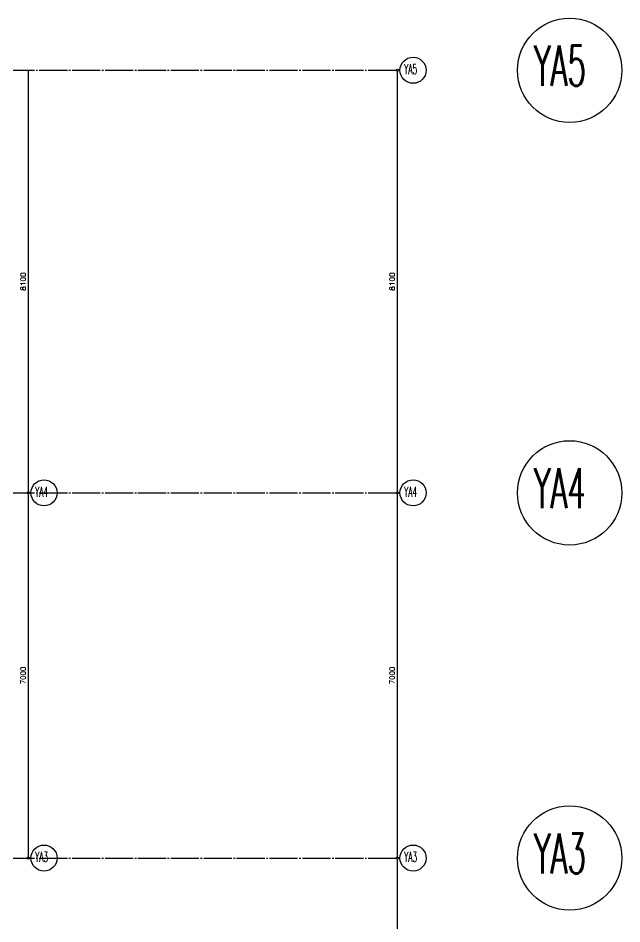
# Model space of a CAD drawing. Header units: millimetres. Extents: x 8300 to 125598, y -10383 to 40000.
# Drawn here: x 54386 to 65950, y 13638 to 31000 of the extents above; entities that cross this region are included whole.
import ezdxf
from ezdxf.enums import TextEntityAlignment as Align

# ---------------------------------------------------------------- set-up
doc = ezdxf.new("R2010")
doc.units = ezdxf.units.MM
doc.header["$LTSCALE"] = 300
doc.linetypes.add('CADEWA_LINE6', pattern=[2.1, 1.8, -0.1, 0.1, -0.1])
doc.layers.add('通り芯', color=7, linetype='CONTINUOUS')
doc.styles.add('txt2', font='txt.shx', dxfattribs={"width": 0.943378, "bigfont": 'extfont2'})

msp = doc.modelspace()

# ---------------------------------------------------------------- linework, layer by layer
at = {"layer": '通り芯', "color": 96, "linetype": 'CADEWA_LINE6', "lineweight": -3}
for p, q in [((8800, 30000), (61700, 30000)), ((8800, 21900), (61700, 21900)), ((8800, 14900), (61700, 14900))]:
    msp.add_line(p, q, dxfattribs=at)
at = {"layer": '通り芯', "color": 96, "linetype": 'Continuous', "lineweight": -3}
for p, q in [((54582, 21920), (54582, 29980)), ((61650, 21920), (61650, 29980)), ((54582, 14920), (54582, 21880)), ((61650, 14920), (61650, 21880)), ((61650, 7720), (61650, 14880))]:
    msp.add_line(p, q, dxfattribs=at)
for centre, radius in [((64950, 30000), 1000), ((61950, 30000), 250), ((61650, 30000), 20), ((64950, 21900), 1000), ((54882, 21900), 250), ((61950, 21900), 250), ((54582, 21900), 20), ((54582, 21900), 20), ((61650, 21900), 20), ((61650, 21900), 20), ((64950, 14900), 1000), ((54882, 14900), 250), ((61950, 14900), 250), ((54582, 14900), 20), ((54582, 14900), 20), ((61650, 14900), 20), ((61650, 14900), 20)]:
    msp.add_circle(centre, radius, dxfattribs=at)

# ---------------------------------------------------------------- texts
at = {"layer": '通り芯', "color": 96, "lineweight": -3, "style": 'txt2'}
for s, height, width, p in [('YA5', 768, 0.54068, (64267, 29474)), ('YA5', 192, 0.54068, (61779, 29868)), ('YA4', 768, 0.538376, (64267, 21374)), ('YA4', 192, 0.538376, (54711, 21768)), ('YA4', 192, 0.538376, (61779, 21768)), ('YA3', 768, 0.54068, (64267, 14374)), ('YA3', 192, 0.54068, (54711, 14768)), ('YA3', 192, 0.54068, (61779, 14768))]:
    msp.add_text(s, height=height, dxfattribs=dict(at, width=width)).set_placement(p, align=Align.BOTTOM_LEFT)
for s, width, p in [('8100', 1.069444, (54482, 25950)), ('8100', 1.069444, (61550, 25950)), ('7000', 1.013158, (54482, 18400)), ('7000', 1.013158, (61550, 18400))]:
    msp.add_text(s, height=96, rotation=90, dxfattribs=dict(at, width=width)).set_placement(p, align=Align.MIDDLE_CENTER)

doc.saveas('drawing.dxf')
